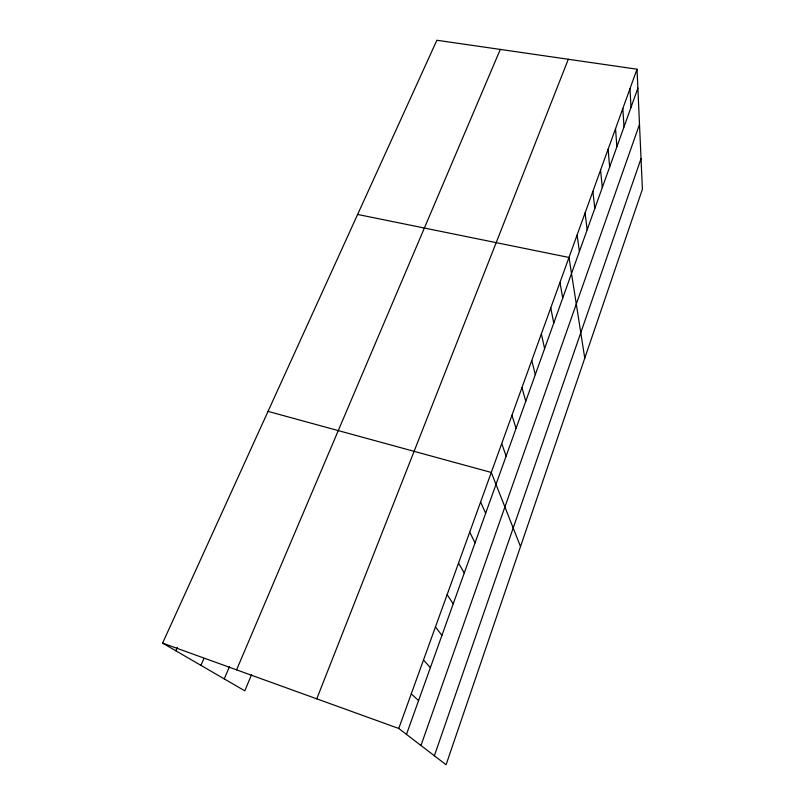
<?xml version="1.0" encoding="UTF-8"?>
<svg xmlns="http://www.w3.org/2000/svg" width="805" height="805" viewBox="0 0 805 805"><rect width="100%" height="100%" fill="white"/><g stroke="black" fill="none" stroke-linecap="round" stroke-linejoin="round"><path stroke-width="1.21" d="M434.368 755.764L641.032 158.645M420.975 745.5L639.502 124.403M406.475 734.381L637.882 88.168M637.027 69.21L642.4 189.245L446.081 764.75L398.757 728.465L637.027 69.21L436.874 40.25L162.6 643.115L244.801 690.821L251.603 674.58M316.768 698.831L568.3 59.268M236.579 669.851L500.297 49.427M224.253 678.897L229.485 666.651M200.928 665.363L203.866 658.641M175.862 650.812L177.382 647.431M357.611 214.452L568.994 257.459L584.772 358.195M268.015 411.385L491.281 472.454L520.513 546.575M162.6 643.115L398.757 728.465M411.275 693.83L418.56 700.632M423.5 659.989L430.373 667.637M435.455 626.934L441.925 635.387M447.127 594.633L453.215 603.851M458.538 563.057L464.264 573.009M469.697 532.186L475.071 542.832M480.605 501.998L485.646 513.298M501.726 443.555L506.124 456.103M511.95 415.269L516.045 428.391M521.962 387.587L525.766 401.252M531.763 360.469L535.285 374.667M541.352 333.924L544.613 348.615M550.761 307.913L553.76 323.077M559.968 282.434L562.725 298.051M577.105 235.02L579.409 251.462M585.064 212.993L587.167 229.787M592.883 191.349L594.784 208.495M600.57 170.097L602.281 187.575M608.117 149.207L609.647 167.017M615.533 128.689L616.882 146.802M622.829 108.524L623.996 126.928M629.993 88.701L630.999 107.387"/></g></svg>
